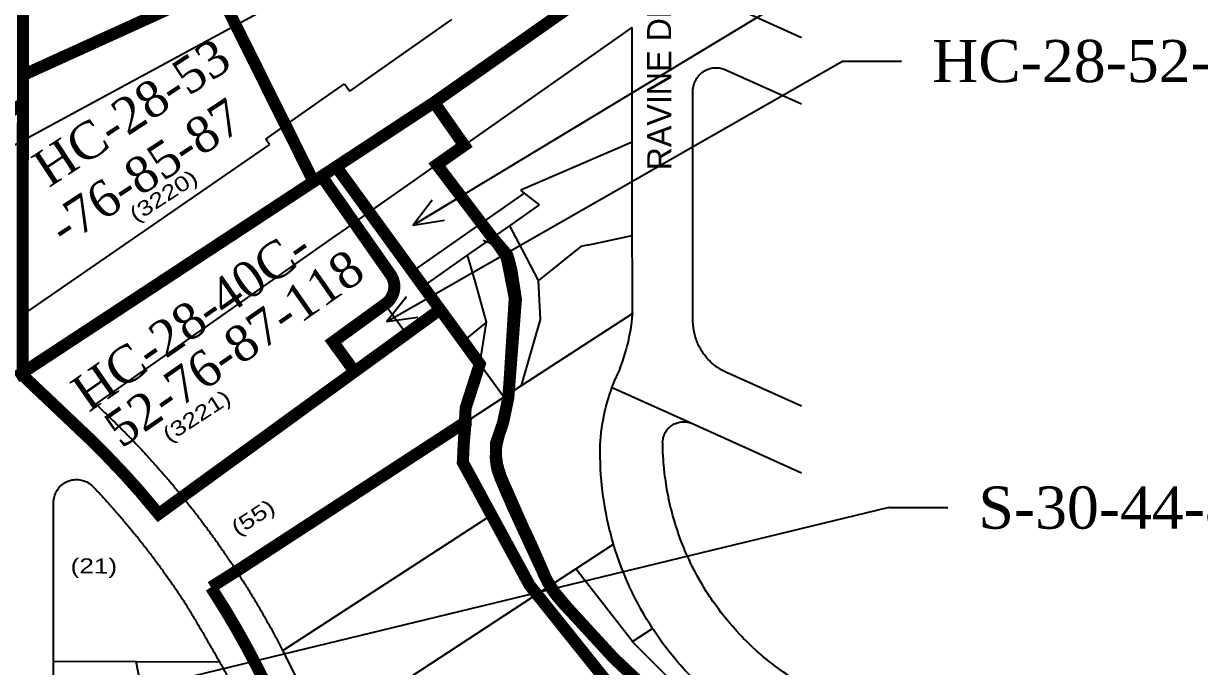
# Model space of a CAD drawing. Header units: millimetres. Extents: x 1745962 to 1749233, y 4525379 to 4529927.
# Drawn here: x 1748314.3 to 1748704.6, y 4528323.4 to 4528536.8 of the extents above; entities that cross this region are included whole.
import ezdxf
from ezdxf.enums import TextEntityAlignment as Align

# ---------------------------------------------------------------- set-up
doc = ezdxf.new("R2010")
doc.units = ezdxf.units.MM
doc.header["$LTSCALE"] = 10
doc.header["$MEASUREMENT"] = 0
for name, color, linetype in [('AROLL_ADDRESS', 44, 'Continuous'), ('AROLL_LOTS', 8, 'Continuous'), ('AROLL_ROADS', 7, 'Continuous'), ('CONSENT_AROLL', 8, 'Continuous'), ('WATER', 5, 'Continuous'), ('ZONING_STANDARDS', 140, 'Continuous'), ('ZONING_ZONES', 140, 'Continuous')]:
    doc.layers.add(name, color=color, linetype=linetype)
doc.styles.add('DUTCH', font='dutcheb.ttf')
doc.styles.add('Univers Condensed', font='UNVR57W.TTF')
doc.styles.add('Univers Light Condensed', font='unvr47a.ttf')

# ---------------------------------------------------------------- blocks, each defined once
blk = doc.blocks.new('ARROW-1')
blk.add_line((0, 0), (1.75, 0))
blk.add_lwpolyline([(0.972, 0.389), (0, 0), (0.972, -0.389)])

msp = doc.modelspace()

# ---------------------------------------------------------------- linework, layer by layer
at = {"layer": 'AROLL_LOTS'}
for p, q in [((1748378.44, 4528548.9), (1748332.16, 4528527.88)), ((1748385.23, 4528535.26), (1748378.44, 4528548.9)), ((1748401.25, 4528503.06), (1748385.23, 4528535.26)), ((1748422.63, 4528514.34), (1748456.52, 4528538.13)), ((1748332.16, 4528527.88), (1748314.12, 4528519.7)), ((1748414.98, 4528512.69), (1748420.88, 4528516.84)), ((1748420.88, 4528516.84), (1748422.63, 4528514.34)), ((1748401.25, 4528503.06), (1748414.98, 4528512.69)), ((1748394.68, 4528498.45), (1748401.25, 4528503.06)), ((1748395.93, 4528496.67), (1748313.98, 4528440.11)), ((1748395.93, 4528496.67), (1748394.68, 4528498.45)), ((1748424.07, 4528470.69), (1748429.07, 4528474.19)), ((1748443.41, 4528454.48), (1748429.07, 4528474.19)), ((1748417.79, 4528466.28), (1748421.58, 4528468.94)), ((1748421.58, 4528468.94), (1748424.07, 4528470.69)), ((1748392.86, 4528448.77), (1748417.79, 4528466.28)), ((1748446.99, 4528449.55), (1748443.41, 4528454.48)), ((1748452.57, 4528441.89), (1748446.99, 4528449.55)), ((1748367.91, 4528431.25), (1748392.86, 4528448.77)), ((1748417.02, 4528431.13), (1748434.28, 4528443.66)), ((1748434.28, 4528443.66), (1748441.46, 4528433.81)), ((1748441.46, 4528433.81), (1748452.57, 4528441.89)), ((1748460.19, 4528431.44), (1748452.57, 4528441.89)), ((1748424.19, 4528421.28), (1748441.46, 4528433.81)), ((1748338.3, 4528410.46), (1748367.91, 4528431.25)), ((1748424.19, 4528421.28), (1748417.02, 4528431.13)), ((1748465.74, 4528423.8), (1748460.19, 4528431.44)), ((1748473.73, 4528412.83), (1748465.74, 4528423.8)), ((1748416.79, 4528415.9), (1748424.19, 4528421.28)), ((1748392.11, 4528397.98), (1748416.79, 4528415.9)), ((1748462.84, 4528405.74), (1748473.73, 4528412.83)), ((1748385.01, 4528355.08), (1748462.15, 4528405.29)), ((1748461.21, 4528387.28), (1748462.84, 4528405.74)), ((1748462.15, 4528405.29), (1748462.84, 4528405.74)), ((1748367.04, 4528379.77), (1748392.11, 4528397.98)), ((1748468.84, 4528373.22), (1748461.21, 4528387.28)), ((1748324.2, 4528325.15), (1748324.26, 4528377.85)), ((1748400.32, 4528328.69), (1748468.84, 4528373.22)), ((1748483.37, 4528346.5), (1748468.84, 4528373.22)), ((1748414.3, 4528301.45), (1748483.37, 4528346.5)), ((1748502.51, 4528322.62), (1748483.37, 4528346.5)), ((1748414.3, 4528301.45), (1748400.32, 4528328.69)), ((1748324.17, 4528286.45), (1748324.2, 4528325.15)), ((1748324.2, 4528325.15), (1748379.35, 4528324.95))]:
    msp.add_line(p, q, dxfattribs=at)
for points in [[(1748553.92, 4528540.55), (1748572.48, 4528532.19)], [(1748460.6, 4528496.34), (1748516.36, 4528535.48)], [(1748516.37, 4528497.4), (1748516.36, 4528535.48)], [(1748536.48, 4528514.45), (1748536.5, 4528514.95), (1748536.56, 4528515.44), (1748536.64, 4528515.94), (1748536.76, 4528516.41), (1748536.91, 4528516.89), (1748537.09, 4528517.36), (1748537.29, 4528517.82), (1748537.53, 4528518.26), (1748537.8, 4528518.68), (1748538.08, 4528519.09), (1748538.4, 4528519.48), (1748538.75, 4528519.84), (1748539.11, 4528520.19), (1748539.5, 4528520.51), (1748539.9, 4528520.8), (1748540.32, 4528521.07), (1748540.76, 4528521.3), (1748541.21, 4528521.51), (1748541.69, 4528521.69), (1748542.16, 4528521.84), (1748542.64, 4528521.96), (1748543.14, 4528522.05), (1748543.64, 4528522.1), (1748544.14, 4528522.12), (1748544.64, 4528522.12), (1748545.14, 4528522.08), (1748545.62, 4528522), (1748546.12, 4528521.9), (1748546.9, 4528521.65)], [(1748546.9, 4528521.65), (1748572.48, 4528510.13)], [(1748536.5, 4528501.4), (1748536.48, 4528514.45)], [(1748536.5, 4528482.2), (1748536.5, 4528501.4)], [(1748429.07, 4528474.19), (1748460.6, 4528496.34)], [(1748516.37, 4528497.4), (1748479.41, 4528481.46)], [(1748516.38, 4528466.5), (1748516.37, 4528497.4)], [(1748443.41, 4528454.48), (1748480.54, 4528480.55)], [(1748480.54, 4528480.55), (1748479.41, 4528481.46)], [(1748485.53, 4528476.6), (1748480.54, 4528480.55)], [(1748536.5, 4528476.16), (1748536.5, 4528482.2)], [(1748475.7, 4528469.71), (1748485.53, 4528476.6)], [(1748536.51, 4528459.34), (1748536.5, 4528476.16)], [(1748461.72, 4528459.89), (1748475.7, 4528469.71)], [(1748479.9, 4528461.74), (1748475.7, 4528469.71)], [(1748501.95, 4528463.4), (1748516.38, 4528466.5)], [(1748516.39, 4528451.65), (1748516.38, 4528466.5)], [(1748485.24, 4528451.57), (1748479.9, 4528461.74)], [(1748499.28, 4528462.83), (1748485.24, 4528451.57)], [(1748501.95, 4528463.4), (1748499.28, 4528462.83)], [(1748446.99, 4528449.55), (1748461.72, 4528459.89)], [(1748464.39, 4528450.47), (1748461.72, 4528459.89)], [(1748536.51, 4528450.93), (1748536.51, 4528459.34)], [(1748467.98, 4528437.7), (1748464.39, 4528450.47)], [(1748485.95, 4528438.58), (1748485.24, 4528451.57)], [(1748516.4, 4528440.6), (1748516.39, 4528451.65)], [(1748536.51, 4528437.89), (1748536.51, 4528450.93)], [(1748467.98, 4528437.7), (1748460.19, 4528431.44)], [(1748465.74, 4528423.8), (1748467.98, 4528437.7)], [(1748479.59, 4528416.64), (1748516.4, 4528440.6)], [(1748479.59, 4528416.64), (1748485.95, 4528438.58)], [(1748516.4, 4528440.6), (1748516.26, 4528439.11), (1748516.08, 4528437.61), (1748515.88, 4528436.12), (1748515.72, 4528435.14), (1748515.45, 4528433.66), (1748515.26, 4528432.68), (1748514.95, 4528431.22), (1748514.59, 4528429.76), (1748514.34, 4528428.79), (1748513.92, 4528427.35), (1748513.49, 4528425.92), (1748513.01, 4528424.49), (1748512.5, 4528423.08), (1748511.96, 4528421.69), (1748511.4, 4528420.29), (1748510.8, 4528418.96)], [(1748548.59, 4528420.57), (1748548.13, 4528420.75), (1748547.67, 4528420.95), (1748547.21, 4528421.16), (1748546.77, 4528421.38), (1748546.33, 4528421.61), (1748545.89, 4528421.86), (1748545.46, 4528422.11), (1748545.04, 4528422.39), (1748544.62, 4528422.67), (1748544.22, 4528422.96), (1748543.82, 4528423.26), (1748543.43, 4528423.57), (1748543.05, 4528423.89), (1748542.68, 4528424.22), (1748542.31, 4528424.57), (1748541.95, 4528424.92), (1748541.6, 4528425.28), (1748541.27, 4528425.65), (1748540.95, 4528426.03), (1748540.62, 4528426.41), (1748540.32, 4528426.81), (1748540.03, 4528427.21), (1748539.74, 4528427.62), (1748539.46, 4528428.04), (1748539.2, 4528428.47), (1748538.96, 4528428.9), (1748538.72, 4528429.34), (1748538.49, 4528429.78), (1748538.27, 4528430.23), (1748538.06, 4528430.68), (1748537.87, 4528431.15), (1748537.69, 4528431.62), (1748537.52, 4528432.09), (1748537.37, 4528432.56), (1748537.23, 4528433.04), (1748537.1, 4528433.53), (1748536.98, 4528434.01), (1748536.87, 4528434.5), (1748536.79, 4528434.99), (1748536.71, 4528435.48), (1748536.64, 4528435.98), (1748536.59, 4528436.48), (1748536.55, 4528436.97), (1748536.51, 4528437.89)], [(1748505.73, 4528397.19), (1748505.8, 4528398.2), (1748505.93, 4528399.69), (1748506.09, 4528401.18), (1748506.28, 4528402.67), (1748506.51, 4528404.15), (1748506.77, 4528405.63), (1748507.07, 4528407.1), (1748507.29, 4528408.07), (1748507.64, 4528409.53), (1748508.02, 4528410.98), (1748508.44, 4528412.43), (1748508.74, 4528413.38), (1748509.21, 4528414.8), (1748509.72, 4528416.22), (1748510.25, 4528417.61), (1748510.8, 4528418.96)], [(1748572.48, 4528409.79), (1748548.59, 4528420.57)], [(1748473.73, 4528412.83), (1748479.59, 4528416.64)], [(1748509.66, 4528416.04), (1748536.53, 4528403.94)], [(1748338.3, 4528410.46), (1748338.67, 4528410.12), (1748339.03, 4528409.77), (1748339.4, 4528409.44), (1748339.76, 4528409.1), (1748340.13, 4528408.75), (1748340.49, 4528408.41), (1748340.86, 4528408.06), (1748341.21, 4528407.72), (1748341.58, 4528407.38), (1748341.94, 4528407.03), (1748342.3, 4528406.68), (1748342.66, 4528406.33), (1748343.02, 4528405.99), (1748343.38, 4528405.64), (1748343.74, 4528405.3), (1748344.1, 4528404.94), (1748344.45, 4528404.59), (1748344.81, 4528404.24), (1748345.16, 4528403.89), (1748345.52, 4528403.54), (1748345.88, 4528403.19), (1748346.23, 4528402.84), (1748346.58, 4528402.49), (1748346.94, 4528402.12), (1748347.29, 4528401.77), (1748347.64, 4528401.42), (1748347.99, 4528401.06), (1748348.34, 4528400.7), (1748348.69, 4528400.35), (1748349.04, 4528399.99), (1748349.39, 4528399.63), (1748349.74, 4528399.27), (1748350.09, 4528398.92), (1748350.44, 4528398.56), (1748350.78, 4528398.2), (1748351.13, 4528397.84), (1748351.47, 4528397.47), (1748351.82, 4528397.11), (1748352.16, 4528396.74), (1748352.51, 4528396.38), (1748352.85, 4528396.02), (1748353.19, 4528395.66), (1748353.53, 4528395.29), (1748353.88, 4528394.92), (1748354.21, 4528394.56), (1748354.55, 4528394.19), (1748354.9, 4528393.82), (1748355.23, 4528393.45), (1748355.57, 4528393.09), (1748355.91, 4528392.72), (1748356.24, 4528392.35), (1748356.58, 4528391.98), (1748356.91, 4528391.6), (1748357.25, 4528391.24), (1748357.58, 4528390.86), (1748357.92, 4528390.5), (1748358.25, 4528390.12), (1748358.58, 4528389.74), (1748358.91, 4528389.37), (1748359.24, 4528389), (1748359.57, 4528388.62), (1748359.9, 4528388.25), (1748360.23, 4528387.87), (1748360.56, 4528387.49), (1748360.89, 4528387.11), (1748361.22, 4528386.74), (1748361.54, 4528386.35), (1748361.86, 4528385.98), (1748362.2, 4528385.6), (1748362.52, 4528385.21), (1748362.84, 4528384.83), (1748363.16, 4528384.46), (1748363.48, 4528384.08), (1748363.8, 4528383.69), (1748364.13, 4528383.31), (1748364.45, 4528382.92), (1748364.76, 4528382.54), (1748365.08, 4528382.15), (1748365.41, 4528381.77), (1748365.72, 4528381.38), (1748366.05, 4528381), (1748366.36, 4528380.61), (1748366.67, 4528380.22), (1748367.04, 4528379.77)], [(1748526.49, 4528396.87), (1748526.46, 4528397.38), (1748526.45, 4528397.87), (1748526.49, 4528398.37), (1748526.57, 4528398.87), (1748526.66, 4528399.35), (1748526.81, 4528399.83), (1748526.98, 4528400.3), (1748527.19, 4528400.76), (1748527.42, 4528401.2), (1748527.7, 4528401.62), (1748527.99, 4528402.02), (1748528.32, 4528402.4), (1748528.67, 4528402.75), (1748529.06, 4528403.08), (1748529.45, 4528403.38), (1748529.87, 4528403.66), (1748530.31, 4528403.9), (1748530.77, 4528404.1), (1748531.24, 4528404.28), (1748531.71, 4528404.41), (1748532.21, 4528404.52), (1748532.7, 4528404.6), (1748533.19, 4528404.64), (1748533.7, 4528404.64), (1748534.2, 4528404.6), (1748534.69, 4528404.53), (1748535.18, 4528404.43), (1748535.66, 4528404.29), (1748536.34, 4528404.02)], [(1748536.34, 4528404.02), (1748536.53, 4528403.94)], [(1748536.53, 4528403.94), (1748572.48, 4528387.73)], [(1748510.17, 4528363.98), (1748509.62, 4528365.9), (1748509.1, 4528367.85), (1748508.85, 4528368.81), (1748508.5, 4528370.27), (1748508.07, 4528372.22), (1748507.67, 4528374.18), (1748507.49, 4528375.16), (1748507.22, 4528376.64), (1748506.9, 4528378.61), (1748506.63, 4528380.59), (1748506.39, 4528382.58), (1748506.28, 4528383.57), (1748506.13, 4528385.07), (1748505.98, 4528387.06), (1748505.85, 4528389.05), (1748505.76, 4528391.06), (1748505.71, 4528393.05), (1748505.71, 4528395.06), (1748505.71, 4528396.06), (1748505.73, 4528397.19)], [(1748536.55, 4528356.1), (1748536.28, 4528356.64), (1748535.83, 4528357.53), (1748535.2, 4528358.89), (1748534.78, 4528359.8), (1748534.37, 4528360.71), (1748533.97, 4528361.63), (1748533.59, 4528362.55), (1748533.21, 4528363.48), (1748532.84, 4528364.41), (1748532.31, 4528365.81), (1748531.96, 4528366.76), (1748531.64, 4528367.69), (1748531.32, 4528368.64), (1748530.85, 4528370.07), (1748530.56, 4528371.02), (1748530.12, 4528372.46), (1748529.86, 4528373.42), (1748529.59, 4528374.39), (1748529.35, 4528375.36), (1748529.1, 4528376.32), (1748528.87, 4528377.3), (1748528.55, 4528378.77), (1748528.34, 4528379.74), (1748528.06, 4528381.21), (1748527.88, 4528382.2), (1748527.72, 4528383.18), (1748527.56, 4528384.17), (1748527.34, 4528385.66), (1748527.21, 4528386.65), (1748527.09, 4528387.64), (1748526.93, 4528389.13), (1748526.83, 4528390.13), (1748526.76, 4528391.13), (1748526.69, 4528392.12), (1748526.62, 4528393.13), (1748526.56, 4528394.62), (1748526.52, 4528395.62), (1748526.49, 4528396.87)], [(1748324.26, 4528377.85), (1748324.28, 4528378.34), (1748324.33, 4528378.84), (1748324.41, 4528379.34), (1748324.53, 4528379.83), (1748324.68, 4528380.3), (1748324.86, 4528380.77), (1748325.06, 4528381.22), (1748325.3, 4528381.66), (1748325.56, 4528382.09), (1748325.85, 4528382.49), (1748326.17, 4528382.88), (1748326.51, 4528383.24), (1748326.88, 4528383.59), (1748327.27, 4528383.9), (1748327.68, 4528384.19), (1748328.1, 4528384.45), (1748328.54, 4528384.69), (1748329, 4528384.89), (1748329.47, 4528385.07), (1748329.95, 4528385.21), (1748330.44, 4528385.32), (1748330.93, 4528385.4), (1748331.43, 4528385.44), (1748331.92, 4528385.46), (1748332.43, 4528385.44), (1748332.93, 4528385.39), (1748333.41, 4528385.3), (1748333.9, 4528385.19), (1748334.38, 4528385.04), (1748334.85, 4528384.86), (1748335.3, 4528384.65), (1748335.73, 4528384.41), (1748336.16, 4528384.14), (1748336.56, 4528383.85), (1748336.95, 4528383.53), (1748337.41, 4528383.08)], [(1748337.41, 4528383.08), (1748337.75, 4528382.73), (1748338.09, 4528382.36), (1748338.43, 4528382), (1748338.78, 4528381.63), (1748339.11, 4528381.27), (1748339.46, 4528380.9), (1748339.8, 4528380.53), (1748340.13, 4528380.16), (1748340.47, 4528379.8), (1748340.82, 4528379.43), (1748341.15, 4528379.05), (1748341.49, 4528378.69), (1748341.82, 4528378.32), (1748342.16, 4528377.95), (1748342.49, 4528377.57), (1748342.83, 4528377.2), (1748343.15, 4528376.83), (1748343.48, 4528376.45), (1748343.82, 4528376.08), (1748344.15, 4528375.7), (1748344.47, 4528375.33), (1748344.81, 4528374.95), (1748345.13, 4528374.58), (1748345.46, 4528374.2), (1748345.79, 4528373.82), (1748346.12, 4528373.45), (1748346.44, 4528373.06), (1748346.77, 4528372.68), (1748347.1, 4528372.31), (1748347.42, 4528371.92), (1748347.74, 4528371.54), (1748348.06, 4528371.16), (1748348.38, 4528370.78), (1748348.7, 4528370.39), (1748349.02, 4528370.01), (1748349.34, 4528369.63), (1748349.66, 4528369.24), (1748349.98, 4528368.86), (1748350.3, 4528368.46), (1748350.62, 4528368.08), (1748350.93, 4528367.69), (1748351.44, 4528367.07)], [(1748367.04, 4528379.77), (1748367.36, 4528379.39), (1748367.66, 4528379), (1748367.98, 4528378.61), (1748368.29, 4528378.22), (1748368.61, 4528377.82), (1748368.92, 4528377.44), (1748369.22, 4528377.04), (1748369.53, 4528376.65), (1748369.85, 4528376.26), (1748370.16, 4528375.86), (1748370.46, 4528375.47), (1748370.77, 4528375.07), (1748371.08, 4528374.68), (1748371.38, 4528374.28), (1748371.69, 4528373.88), (1748372, 4528373.49), (1748372.29, 4528373.09), (1748372.6, 4528372.69), (1748372.9, 4528372.29), (1748373.2, 4528371.9), (1748373.5, 4528371.5), (1748373.81, 4528371.1), (1748374.1, 4528370.7), (1748374.41, 4528370.3), (1748374.7, 4528369.9), (1748375, 4528369.5), (1748375.3, 4528369.09), (1748375.6, 4528368.69), (1748375.89, 4528368.29), (1748376.18, 4528367.88), (1748376.47, 4528367.48), (1748376.77, 4528367.07), (1748377.06, 4528366.67), (1748377.35, 4528366.26), (1748377.65, 4528365.86), (1748377.94, 4528365.45), (1748378.23, 4528365.05), (1748378.52, 4528364.63), (1748378.81, 4528364.23), (1748379.1, 4528363.81), (1748379.38, 4528363.41), (1748379.67, 4528363), (1748379.95, 4528362.6), (1748380.24, 4528362.18), (1748380.52, 4528361.77), (1748380.81, 4528361.35), (1748381.09, 4528360.94), (1748381.38, 4528360.53), (1748381.66, 4528360.12), (1748381.94, 4528359.71), (1748382.22, 4528359.3), (1748382.49, 4528358.88), (1748382.78, 4528358.46), (1748383.06, 4528358.05), (1748383.33, 4528357.63), (1748383.61, 4528357.22), (1748383.89, 4528356.8), (1748384.16, 4528356.38), (1748384.44, 4528355.97), (1748384.71, 4528355.55), (1748385.01, 4528355.08)], [(1748351.44, 4528367.07), (1748351.76, 4528366.68), (1748352.07, 4528366.29), (1748352.38, 4528365.9), (1748352.69, 4528365.51), (1748353, 4528365.12), (1748353.32, 4528364.73), (1748353.62, 4528364.33), (1748353.93, 4528363.94), (1748354.24, 4528363.55), (1748354.55, 4528363.16), (1748354.86, 4528362.77), (1748355.16, 4528362.37), (1748355.47, 4528361.97), (1748355.77, 4528361.57), (1748356.08, 4528361.18), (1748356.39, 4528360.78), (1748356.69, 4528360.38), (1748356.99, 4528359.99), (1748357.29, 4528359.58), (1748357.59, 4528359.19), (1748357.89, 4528358.79), (1748358.19, 4528358.39), (1748358.49, 4528357.98), (1748358.79, 4528357.59), (1748359.08, 4528357.18), (1748359.38, 4528356.77), (1748359.68, 4528356.38), (1748359.97, 4528355.97), (1748360.26, 4528355.57), (1748360.56, 4528355.16), (1748360.85, 4528354.76), (1748361.14, 4528354.35), (1748361.44, 4528353.95), (1748361.73, 4528353.53), (1748362.01, 4528353.13), (1748362.3, 4528352.73), (1748362.59, 4528352.31), (1748362.88, 4528351.91), (1748363.17, 4528351.49), (1748363.45, 4528351.08), (1748363.74, 4528350.68), (1748364.02, 4528350.27), (1748364.3, 4528349.85), (1748364.59, 4528349.44), (1748364.87, 4528349.03), (1748365.15, 4528348.62), (1748365.43, 4528348.2), (1748365.71, 4528347.78), (1748365.99, 4528347.37), (1748366.27, 4528346.95), (1748366.55, 4528346.54), (1748366.83, 4528346.12), (1748367.1, 4528345.71), (1748367.38, 4528345.29), (1748367.65, 4528344.87), (1748368.15, 4528344.11)], [(1748497.61, 4528355.79), (1748510.17, 4528363.98)], [(1748516.45, 4528347.84), (1748515.6, 4528349.61), (1748514.78, 4528351.43), (1748513.99, 4528353.27), (1748513.42, 4528354.66), (1748512.69, 4528356.52), (1748512, 4528358.4), (1748511.35, 4528360.29), (1748510.72, 4528362.19), (1748510.17, 4528363.98)], [(1748483.37, 4528346.5), (1748497.61, 4528355.79)], [(1748516.39, 4528331.69), (1748497.61, 4528355.79)], [(1748554.03, 4528332.01), (1748553.33, 4528332.71), (1748552.63, 4528333.43), (1748551.94, 4528334.16), (1748550.92, 4528335.26), (1748550.26, 4528336), (1748549.59, 4528336.75), (1748548.61, 4528337.88), (1748547.97, 4528338.65), (1748547.34, 4528339.43), (1748546.4, 4528340.6), (1748545.79, 4528341.38), (1748545.18, 4528342.19), (1748544.6, 4528342.99), (1748543.72, 4528344.21), (1748543.14, 4528345.02), (1748542.57, 4528345.85), (1748542.01, 4528346.68), (1748541.47, 4528347.52), (1748540.93, 4528348.36), (1748540.15, 4528349.64), (1748539.63, 4528350.49), (1748539.12, 4528351.35), (1748538.63, 4528352.23), (1748537.89, 4528353.53), (1748537.19, 4528354.86), (1748536.72, 4528355.75), (1748536.55, 4528356.1)], [(1748385.01, 4528355.08), (1748385.29, 4528354.66), (1748385.56, 4528354.24), (1748385.83, 4528353.82), (1748386.1, 4528353.4), (1748386.37, 4528352.98), (1748386.64, 4528352.55), (1748386.91, 4528352.13), (1748387.18, 4528351.71), (1748387.45, 4528351.29), (1748387.71, 4528350.87), (1748387.98, 4528350.44), (1748388.24, 4528350.01), (1748388.5, 4528349.6), (1748388.77, 4528349.17), (1748389.03, 4528348.74), (1748389.29, 4528348.32), (1748389.55, 4528347.89), (1748389.81, 4528347.46), (1748390.07, 4528347.03), (1748390.33, 4528346.61), (1748390.59, 4528346.18), (1748390.85, 4528345.75), (1748391.1, 4528345.32), (1748391.36, 4528344.89), (1748391.61, 4528344.46), (1748391.86, 4528344.03), (1748392.12, 4528343.6), (1748392.37, 4528343.17), (1748392.62, 4528342.74), (1748392.88, 4528342.31), (1748393.13, 4528341.88), (1748393.38, 4528341.44), (1748393.63, 4528341.01), (1748393.88, 4528340.58), (1748394.13, 4528340.14), (1748394.37, 4528339.7), (1748394.62, 4528339.27), (1748394.87, 4528338.83), (1748395.11, 4528338.4), (1748395.35, 4528337.96), (1748395.6, 4528337.53), (1748395.84, 4528337.09), (1748396.08, 4528336.65), (1748396.33, 4528336.21), (1748396.57, 4528335.77), (1748396.81, 4528335.33), (1748397.05, 4528334.89), (1748397.28, 4528334.45), (1748397.52, 4528334.02), (1748397.76, 4528333.57), (1748397.99, 4528333.13), (1748398.23, 4528332.69), (1748398.46, 4528332.25), (1748398.7, 4528331.81), (1748398.93, 4528331.37), (1748399.17, 4528330.92), (1748399.4, 4528330.49), (1748399.62, 4528330.04), (1748399.85, 4528329.59), (1748400.08, 4528329.15), (1748400.32, 4528328.69)], [(1748523.09, 4528336.06), (1748522.29, 4528337.32), (1748521.24, 4528339.02), (1748520.21, 4528340.74), (1748519.22, 4528342.48), (1748518.27, 4528344.23), (1748517.34, 4528346.01), (1748516.46, 4528347.8), (1748516.45, 4528347.84)], [(1748368.15, 4528344.11), (1748368.4, 4528343.68), (1748368.66, 4528343.25), (1748368.93, 4528342.83), (1748369.18, 4528342.39), (1748369.43, 4528341.97), (1748369.69, 4528341.54), (1748369.94, 4528341.11), (1748370.21, 4528340.68), (1748370.46, 4528340.25), (1748370.71, 4528339.82), (1748370.97, 4528339.39), (1748371.22, 4528338.96), (1748371.48, 4528338.53), (1748371.73, 4528338.1), (1748371.98, 4528337.67), (1748372.24, 4528337.23), (1748372.49, 4528336.81), (1748372.74, 4528336.37), (1748373, 4528335.95), (1748373.25, 4528335.52), (1748373.5, 4528335.08), (1748373.76, 4528334.65), (1748374.01, 4528334.22), (1748374.26, 4528333.79), (1748374.52, 4528333.35), (1748374.77, 4528332.92), (1748375.01, 4528332.49), (1748375.27, 4528332.06), (1748375.52, 4528331.63), (1748375.77, 4528331.19), (1748376.03, 4528330.76), (1748376.27, 4528330.33), (1748376.52, 4528329.89), (1748376.77, 4528329.46), (1748377.02, 4528329.03), (1748377.27, 4528328.59), (1748377.52, 4528328.16), (1748377.77, 4528327.73), (1748378.02, 4528327.29), (1748378.26, 4528326.86), (1748378.51, 4528326.43), (1748378.76, 4528325.99), (1748379.01, 4528325.55), (1748379.35, 4528324.95)], [(1748516.45, 4528331.72), (1748523.09, 4528336.06)], [(1748536.57, 4528319.33), (1748536.14, 4528319.76), (1748534.75, 4528321.21), (1748533.73, 4528322.31), (1748532.4, 4528323.81), (1748531.42, 4528324.94), (1748530.13, 4528326.47), (1748528.87, 4528328.02), (1748527.64, 4528329.61), (1748526.45, 4528331.2), (1748525.28, 4528332.83), (1748524.15, 4528334.47), (1748523.09, 4528336.06)], [(1748516.39, 4528331.69), (1748516.45, 4528331.72)], [(1748516.45, 4528331.64), (1748516.39, 4528331.69)], [(1748536.57, 4528311.51), (1748516.45, 4528331.64)], [(1748576.42, 4528315.53), (1748575.11, 4528316.24), (1748574.23, 4528316.72), (1748573.36, 4528317.22), (1748572.06, 4528317.98), (1748571.21, 4528318.5), (1748570.36, 4528319.02), (1748569.52, 4528319.56), (1748568.67, 4528320.1), (1748567.43, 4528320.94), (1748566.6, 4528321.51), (1748565.79, 4528322.08), (1748564.57, 4528322.96), (1748563.78, 4528323.56), (1748562.98, 4528324.16), (1748561.79, 4528325.09), (1748560.63, 4528326.03), (1748559.86, 4528326.67), (1748559.1, 4528327.31), (1748558.34, 4528327.97), (1748557.59, 4528328.64), (1748556.48, 4528329.65), (1748555.39, 4528330.68), (1748554.03, 4528332.01)], [(1748379.35, 4528324.95), (1748379.6, 4528324.52), (1748379.85, 4528324.08), (1748380.09, 4528323.64), (1748380.34, 4528323.21), (1748380.58, 4528322.78), (1748380.82, 4528322.34), (1748381.08, 4528321.9), (1748381.32, 4528321.47), (1748381.56, 4528321.03), (1748381.81, 4528320.6), (1748382.06, 4528320.16), (1748382.4, 4528319.54)]]:
    msp.add_lwpolyline(points, dxfattribs=at)
at = {"layer": 'CONSENT_AROLL'}
msp.add_line((1748359.21, 4528286.29), (1748351.63, 4528325.05), dxfattribs=at)
at = {"layer": 'WATER'}
for p, q in [((1748467.15, 4528468.5), (1748467.23, 4528468.48)), ((1748510.59, 4528323.42), (1748495.26, 4528340.03)), ((1748497.12, 4528342.76), (1748512.72, 4528326.04))]:
    msp.add_line(p, q, dxfattribs=at)
for points in [[(1748470.15, 4528397.87), (1748473.65, 4528411.73), (1748475.72, 4528445.63), (1748473.2, 4528458.51), (1748469.65, 4528463.74), (1748466.84, 4528464.84)], [(1748475.72, 4528461.82), (1748475.84, 4528461.61), (1748475.95, 4528461.38), (1748476.06, 4528461.16), (1748476.16, 4528460.93), (1748476.27, 4528460.71), (1748476.37, 4528460.48), (1748476.45, 4528460.24), (1748476.53, 4528460.01), (1748476.62, 4528459.77), (1748476.69, 4528459.53), (1748476.77, 4528459.29), (1748476.85, 4528459.05), (1748476.91, 4528458.81), (1748476.98, 4528458.57), (1748477.04, 4528458.33), (1748477.1, 4528458.09), (1748477.16, 4528457.84), (1748477.22, 4528457.61), (1748477.28, 4528457.37), (1748477.34, 4528457.12), (1748477.41, 4528456.88), (1748477.46, 4528456.63), (1748477.53, 4528456.39), (1748477.6, 4528456.15), (1748477.67, 4528455.91)], [(1748477.67, 4528455.91), (1748479.38, 4528445.45), (1748476.86, 4528412.52), (1748473.37, 4528398.87)], [(1748473.37, 4528398.87), (1748473.32, 4528398.63), (1748473.26, 4528398.39), (1748473.21, 4528398.14), (1748473.15, 4528397.9), (1748473.1, 4528397.65), (1748473.04, 4528397.41), (1748472.99, 4528397.16), (1748472.93, 4528396.92), (1748472.89, 4528396.68), (1748472.85, 4528396.43), (1748472.8, 4528396.18), (1748472.76, 4528395.93), (1748472.74, 4528395.69), (1748472.71, 4528395.44), (1748472.7, 4528395.19), (1748472.69, 4528394.94), (1748472.68, 4528394.69), (1748472.68, 4528394.44), (1748472.68, 4528394.19), (1748472.69, 4528393.94), (1748472.71, 4528393.69), (1748472.72, 4528393.44), (1748472.75, 4528393.19), (1748472.77, 4528392.95), (1748472.8, 4528392.7), (1748472.83, 4528392.45), (1748472.86, 4528392.2), (1748472.9, 4528391.94), (1748472.94, 4528391.7), (1748472.98, 4528391.46), (1748473.01, 4528391.21), (1748473.06, 4528390.96), (1748473.11, 4528390.72), (1748473.17, 4528390.48), (1748473.23, 4528390.23), (1748473.3, 4528389.99), (1748473.36, 4528389.75), (1748473.43, 4528389.51), (1748473.5, 4528389.27), (1748473.57, 4528389.03), (1748473.65, 4528388.79), (1748473.73, 4528388.56), (1748473.8, 4528388.31), (1748473.88, 4528388.08), (1748473.96, 4528387.84), (1748474.03, 4528387.6), (1748474.1, 4528387.36), (1748474.22, 4528387.02)], [(1748471.09, 4528385.43), (1748471.01, 4528385.66), (1748470.93, 4528385.9), (1748470.84, 4528386.13), (1748470.76, 4528386.38), (1748470.67, 4528386.6), (1748470.59, 4528386.84), (1748470.51, 4528387.07), (1748470.42, 4528387.31), (1748470.34, 4528387.56), (1748470.27, 4528387.79), (1748470.19, 4528388.03), (1748470.12, 4528388.27), (1748470.06, 4528388.51), (1748469.99, 4528388.75), (1748469.93, 4528388.99), (1748469.88, 4528389.24), (1748469.83, 4528389.48), (1748469.78, 4528389.73), (1748469.73, 4528389.97), (1748469.69, 4528390.22), (1748469.65, 4528390.47), (1748469.61, 4528390.71), (1748469.58, 4528390.96), (1748469.55, 4528391.21), (1748469.52, 4528391.45), (1748469.51, 4528391.71), (1748469.49, 4528391.96), (1748469.47, 4528392.2), (1748469.45, 4528392.46), (1748469.45, 4528392.71), (1748469.45, 4528392.95), (1748469.46, 4528393.2), (1748469.46, 4528393.45), (1748469.47, 4528393.71), (1748469.48, 4528393.96), (1748469.5, 4528394.2), (1748469.52, 4528394.46), (1748469.54, 4528394.7), (1748469.58, 4528394.95), (1748469.6, 4528395.2), (1748469.64, 4528395.45), (1748469.68, 4528395.7), (1748469.72, 4528395.94), (1748469.76, 4528396.18), (1748469.81, 4528396.43), (1748469.86, 4528396.68), (1748469.92, 4528396.92), (1748469.97, 4528397.17), (1748470.03, 4528397.41), (1748470.15, 4528397.87)], [(1748474.22, 4528387.02), (1748484.46, 4528363.63), (1748488.33, 4528355.13)], [(1748485.11, 4528354.35), (1748475.5, 4528375.14), (1748471.09, 4528385.43)], [(1748495.26, 4528340.03), (1748495.08, 4528340.21), (1748494.91, 4528340.39), (1748494.73, 4528340.57), (1748494.56, 4528340.75), (1748494.38, 4528340.92), (1748494.21, 4528341.1), (1748494.03, 4528341.28), (1748493.86, 4528341.46), (1748493.68, 4528341.64), (1748493.51, 4528341.82), (1748493.34, 4528341.99), (1748493.17, 4528342.17), (1748493, 4528342.35), (1748492.82, 4528342.54), (1748492.65, 4528342.72), (1748492.49, 4528342.91), (1748492.31, 4528343.09), (1748492.15, 4528343.28), (1748491.98, 4528343.47), (1748491.82, 4528343.65), (1748491.66, 4528343.84), (1748491.5, 4528344.03), (1748491.33, 4528344.22), (1748491.18, 4528344.42), (1748491.02, 4528344.61), (1748490.86, 4528344.81), (1748490.7, 4528345), (1748490.55, 4528345.2), (1748490.39, 4528345.39), (1748490.23, 4528345.59), (1748490.08, 4528345.78), (1748489.93, 4528345.99), (1748489.78, 4528346.18), (1748489.63, 4528346.38), (1748489.47, 4528346.58), (1748489.32, 4528346.78), (1748489.18, 4528346.98), (1748489.03, 4528347.19), (1748488.88, 4528347.39), (1748488.75, 4528347.59), (1748488.6, 4528347.8), (1748488.46, 4528348), (1748488.32, 4528348.21), (1748488.19, 4528348.42), (1748488.05, 4528348.63), (1748487.91, 4528348.84), (1748487.79, 4528349.06), (1748487.66, 4528349.27), (1748487.52, 4528349.49), (1748487.4, 4528349.7), (1748487.28, 4528349.92), (1748487.16, 4528350.13), (1748487.04, 4528350.36), (1748486.92, 4528350.58), (1748486.8, 4528350.8), (1748486.69, 4528351.02), (1748486.58, 4528351.25), (1748486.48, 4528351.48), (1748486.36, 4528351.7), (1748486.25, 4528351.92), (1748486.14, 4528352.15), (1748486.04, 4528352.38), (1748485.94, 4528352.6), (1748485.83, 4528352.83), (1748485.72, 4528353.05), (1748485.62, 4528353.28), (1748485.51, 4528353.51), (1748485.4, 4528353.74), (1748485.29, 4528353.96), (1748485.11, 4528354.35)], [(1748488.33, 4528355.13), (1748488.43, 4528354.9), (1748488.54, 4528354.68), (1748488.65, 4528354.45), (1748488.75, 4528354.23), (1748488.85, 4528354), (1748488.96, 4528353.76), (1748489.06, 4528353.55), (1748489.17, 4528353.32), (1748489.27, 4528353.09), (1748489.39, 4528352.87), (1748489.5, 4528352.64), (1748489.62, 4528352.43), (1748489.74, 4528352.2), (1748489.86, 4528351.99), (1748489.98, 4528351.77), (1748490.12, 4528351.56), (1748490.25, 4528351.34), (1748490.38, 4528351.13), (1748490.53, 4528350.92), (1748490.66, 4528350.72), (1748490.81, 4528350.52), (1748490.95, 4528350.31), (1748491.1, 4528350.1), (1748491.25, 4528349.9), (1748491.39, 4528349.7), (1748491.53, 4528349.5), (1748491.68, 4528349.3), (1748491.82, 4528349.1), (1748491.97, 4528348.89), (1748492.12, 4528348.69), (1748492.27, 4528348.48), (1748492.42, 4528348.28), (1748492.56, 4528348.08), (1748492.71, 4528347.89), (1748492.86, 4528347.68), (1748493.02, 4528347.49), (1748493.17, 4528347.29), (1748493.32, 4528347.09), (1748493.47, 4528346.89), (1748493.63, 4528346.69), (1748493.78, 4528346.5), (1748493.94, 4528346.3), (1748494.1, 4528346.11), (1748494.25, 4528345.91), (1748494.41, 4528345.72), (1748494.57, 4528345.53), (1748494.73, 4528345.33), (1748494.89, 4528345.15), (1748495.06, 4528344.96), (1748495.22, 4528344.77), (1748495.39, 4528344.59), (1748495.56, 4528344.4), (1748495.72, 4528344.21), (1748495.89, 4528344.03), (1748496.06, 4528343.84), (1748496.23, 4528343.66), (1748496.4, 4528343.48), (1748496.58, 4528343.3), (1748496.75, 4528343.12), (1748496.93, 4528342.94), (1748497.12, 4528342.76)], [(1748512.72, 4528326.04), (1748512.89, 4528325.86), (1748513.06, 4528325.68), (1748513.24, 4528325.51), (1748513.42, 4528325.33), (1748513.59, 4528325.15), (1748513.77, 4528324.97), (1748513.94, 4528324.79), (1748514.11, 4528324.61), (1748514.29, 4528324.43), (1748514.46, 4528324.25), (1748514.64, 4528324.08), (1748514.82, 4528323.9), (1748514.99, 4528323.72), (1748515.16, 4528323.54), (1748515.34, 4528323.36)]]:
    msp.add_lwpolyline(points, dxfattribs=at)
at = {"layer": 'ZONING_STANDARDS'}
for p, q in [((1748586.12, 4528645.22), (1748084.39, 4528373.63)), ((1748586.12, 4528555.94), (1748443.67, 4528469.85)), ((1748434.86, 4528437.86), (1748586.12, 4528524.36)), ((1748586.12, 4528524.36), (1748605.76, 4528524.36)), ((1748601.47, 4528376.16), (1748280.69, 4528298.51)), ((1748601.47, 4528376.16), (1748621.1, 4528376.16))]:
    msp.add_line(p, q, dxfattribs=at)
at = {"layer": 'ZONING_ZONES', "linetype": 'Continuous', "const_width": 4}
for points in [[(1748313.96, 4528420.89), (1748314.31, 4528682.7), (1748467.62, 4528706.85), (1748526.31, 4528706.92)], [(1748314.2, 4528510.38), (1748293.7, 4528496.76), (1748113.77, 4528497.16), (1748113.72, 4528425.39), (1748139.09, 4528425.04), (1748139.09, 4528306.04)]]:
    msp.add_lwpolyline(points, dxfattribs=at)
at = {"layer": 'ZONING_ZONES', "const_width": 4}
for points in [[(1748516.35, 4528556.81), (1748450.57, 4528510.63), (1748460.6, 4528496.34), (1748451.51, 4528489.96), (1748469.81, 4528465.9), (1748473.9, 4528461.16), (1748476.27, 4528454.49), (1748477.35, 4528445.87), (1748476.7, 4528432.09), (1748475.19, 4528412.5), (1748473.47, 4528404.32), (1748471.1, 4528397.43), (1748471.1, 4528393.13), (1748471.75, 4528388.39), (1748474.55, 4528381.28), (1748482.73, 4528364.06), (1748487.9, 4528352.22), (1748490.49, 4528348.13), (1748494.8, 4528342.96), (1748510.12, 4528326.28), (1748517.88, 4528318.96)], [(1748314.12, 4528519.7), (1748378.44, 4528548.9), (1748410.56, 4528484.35)], [(1748450.57, 4528510.63), (1748311.82, 4528419.49)], [(1748452.57, 4528441.89), (1748446.99, 4528449.55), (1748443.41, 4528454.48), (1748418.08, 4528489.29)], [(1748376.51, 4528349.72), (1748385.01, 4528355.08), (1748462.15, 4528405.29)], [(1748376.51, 4528349.72), (1748381.49, 4528341.8), (1748384.91, 4528336.01), (1748388.68, 4528329.24), (1748391.16, 4528324.52), (1748405.35, 4528296.87)]]:
    msp.add_lwpolyline(points, dxfattribs=at)
msp.add_lwpolyline([(1748424.19, 4528421.28), (1748417.02, 4528431.13), (1748434.5, 4528443.83, 0.409285), (1748436.12, 4528453.51), (1748413.25, 4528486.12)], format="xyb", dxfattribs=at)
at = {"layer": 'ZONING_ZONES'}
for points in [[(1748452.57, 4528441.89, 4, 4, 0), (1748441.46, 4528433.81, 4, 4, 0), (1748424.19, 4528421.28, 4, 4, 0), (1748392.11, 4528397.98, 4, 4, 0), (1748359.14, 4528374.03, 4, 4, 0), (1748352.88, 4528381.49, 4, 4, 0), (1748347.75, 4528387.21, 4, 4, 0), (1748340.7, 4528394.6, 4, 4, 0), (1748336.25, 4528398.99, 4, 4, 0), (1748313.47, 4528420.58, 0, 0, 0)], [(1748707.34, 4528008.52, 4, 4, 0), (1748686.54, 4528028.48, 4, 4, 0), (1748667.41, 4528050.09, 4, 4, 0), (1748654.1, 4528068.38, 4, 4, 0), (1748644.6, 4528081.99, 4, 4, 0), (1748672.46, 4528097.73, 4, 4, 0), (1748647.45, 4528138.22, 4, 4, 0), (1748629.98, 4528165.66, 4, 4, 0), (1748612.52, 4528187.27, 4, 4, 0), (1748595.05, 4528208.06, 4, 4, 0), (1748572.59, 4528234.66, 4, 4, 0), (1748551.8, 4528259.61, 4, 4, 0), (1748527.68, 4528290.37, 4, 4, 0), (1748520.56, 4528302.64, 4, 4, 0), (1748501.41, 4528326.54, 4, 4, 0), (1748482.27, 4528350.42, 4, 4, 0), (1748467.74, 4528377.14, 4, 4, 0), (1748460.11, 4528391.19, 4, 4, 0), (1748461.05, 4528409.2, 4, 4, 0), (1748465.74, 4528423.8, 4, 4, 0), (1748452.57, 4528441.89, 0, 0, 0)]]:
    msp.add_lwpolyline(points, format="xyseb", dxfattribs=at)

# ---------------------------------------------------------------- block references
at = {"layer": 'ZONING_STANDARDS', "xscale": 10, "yscale": 10, "zscale": 10}
for p, rotation in [((1748443.67, 4528469.85), 31.14602508913494), ((1748434.86, 4528437.86), 29.76415932557212)]:
    msp.add_blockref('ARROW-1', p, dxfattribs=dict(at, rotation=rotation))

# ---------------------------------------------------------------- texts
at = {"layer": 'AROLL_ADDRESS', "style": 'Univers Light Condensed', "width": 1.3}
for s, rotation, p in [('(3220)', 33.03, (1748351.58, 4528470.7)), ('(3221)', 33.03, (1748362.57, 4528397.64)), ('(55)', 33.06, (1748385.34, 4528366.64)), ('(21)', 359.78, (1748329.9, 4528354.32))]:
    msp.add_text(s, height=5, rotation=rotation, dxfattribs=at).set_placement(p)
at = {"layer": 'AROLL_ROADS', "style": 'Univers Condensed'}
msp.add_text('RAVINE DR.', height=8, rotation=90.05, dxfattribs=at).set_placement((1748529.31, 4528488.06))
at = {"layer": 'ZONING_STANDARDS', "style": 'DUTCH'}
for s, rotation, p in [('HC-28-53', 33.3224, (1748319.43, 4528487.19)), ('-76-85-87', 33.3224, (1748324.47, 4528467.76)), ('HC-28-40C-', 34.9428, (1748332.45, 4528412.45)), ('52-76-87-118', 34.9428, (1748343.33, 4528400.54))]:
    msp.add_text(s, height=12, rotation=rotation, dxfattribs=at).set_placement(p, align=Align.MIDDLE_LEFT)
for s, p in [('HC-28-52-76-87', (1748615.94, 4528524.36)), ('S-30-44-80G-87-103-104', (1748631.28, 4528376.16))]:
    msp.add_text(s, height=14, dxfattribs=at).set_placement(p, align=Align.MIDDLE_LEFT)

doc.saveas('drawing.dxf')
